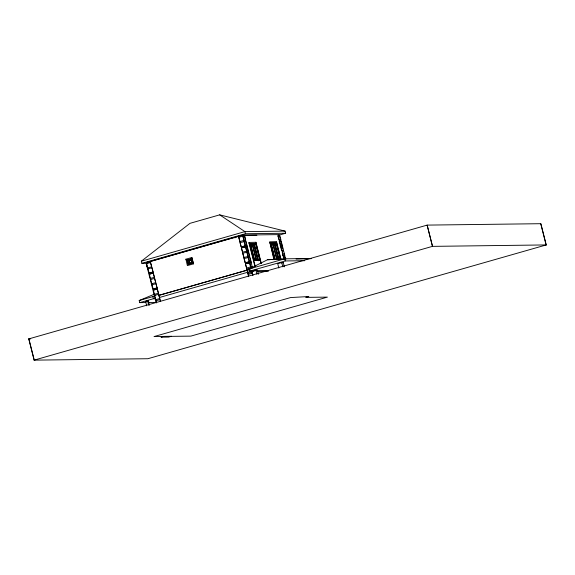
<?xml version="1.0" encoding="UTF-8"?>
<svg xmlns="http://www.w3.org/2000/svg" width="575" height="575" viewBox="0 0 575 575"><rect width="100%" height="100%" fill="white"/><g stroke="black" fill="none" stroke-linecap="round" stroke-linejoin="round"><path stroke-width="0.86" d="M147.257 263.264L141.874 263.328L141.335 261.201L189.966 223.344L219.672 214.856L285.099 231.114L285.638 233.242L278.738 235.211M145.993 302.558L139.747 302.637L139.215 300.509L152.857 296.614L155.228 295.37M254.114 271.048L249.679 271.105L249.14 268.978L267.54 259.728L284.697 258.822L310.407 258.506M139.215 300.509L154.732 294.033M141.335 261.201L244.914 231.617L285.099 231.114M141.874 263.328L245.453 233.737L285.638 233.242M279.967 238.014L279.105 234.614L242.521 235.067L146.409 262.523L156.637 302.946M148.127 262.164L240.896 235.664M150.621 262.531L146.222 263.752L147.293 268L151.692 266.778L150.506 262.531L151.692 266.778M238.74 237.324L239.926 241.572L238.74 237.324L243.024 236.102L244.095 240.35L245.726 240.328L244.655 236.081L242.837 236.188L243.915 240.436L245.726 240.328M244.655 236.081L245.432 240.415M239.818 241.572L244.095 240.35M152.008 267.756L147.61 268.978L148.681 273.226L153.079 272.004L152.008 267.756L152.964 272.004M240.041 242.578L245.949 241.335L247.027 245.583L241.227 246.819L240.041 242.578L241.227 246.819M245.949 241.335L244.138 241.435M185.775 259.217L191.863 257.507L193.48 263.875L187.385 265.585L185.89 259.21M187.04 259.993L191.137 258.851L192.215 263.098L188.111 264.241L187.04 259.993L190.814 259.073M261.395 263.673L255.983 242.276L248.86 242.442L254.926 266.433M188.003 259.979L191.195 259.066M189.807 262.883L188.895 260.762L191.267 260.188M249.507 243.498L255.868 243.34L260.166 260.324L258.628 260.762L254.33 243.778L249.126 243.843M277.941 235.75L279.313 239.912L280.945 239.89L279.867 235.649L277.941 235.75L279.012 239.998L280.528 239.976M255.983 242.276L255.954 243.419L249.126 243.505M241.112 246.826L247.027 245.583M149.097 273.139L153.079 272.004M255.868 243.34L251.598 244.088M249.6 245.173L250.786 244.893L254.545 259.749M153.237 273.06L148.954 274.289L150.025 278.53L154.423 277.308L153.237 273.06L154.423 277.308M241.378 247.882L242.571 252.13L241.378 247.882L247.293 246.639L248.371 250.887L246.553 250.987M149.363 274.203L153.353 273.06M241.493 247.882L247.293 246.639M251.347 245.151L252.339 244.871L256.098 259.735L255.293 260.015M189.427 262.883L191.612 262.315L191.072 260.188L189.082 260.762L189.621 262.883M252.03 245.007L252.533 244.871L256.292 259.728M253.223 245.13L254.215 244.849L257.974 259.706L255.602 259.871M192.69 263.091L188.701 264.234L187.63 259.986M273.851 259.311L269.819 242.104L276.64 242.018L280.974 259.138M281.793 245.23L280.277 245.245L279.206 241.004L281.132 240.896L282.203 245.144L280.197 245.683M269.517 242.19L276.64 242.018M242.456 252.13L248.371 250.887M273.391 243.98L276.532 243.081L280.614 259.217M270.451 244.914L271.443 244.634L275.209 259.498L274.519 259.641M154.689 278.372L150.298 279.594L151.369 283.842L155.768 282.613L154.582 278.372L155.768 282.613M242.722 253.194L243.915 257.435L242.722 253.194L248.637 251.951L249.708 256.191L247.897 256.299M246.819 252.051L248.637 251.951M273.88 244.878L274.879 244.591L278.638 259.454L276.453 259.613M280.277 245.245L282.203 245.144M280.543 246.308L282.476 246.201L283.547 250.448L281.621 250.556L280.543 246.308L282.059 246.294M243.8 257.435L249.708 256.191M156.033 283.676L151.642 284.905L152.713 289.146L157.112 287.924L156.033 283.676L156.997 287.924M244.066 258.498L249.981 257.255L251.052 261.503L245.252 262.746L244.066 258.498L245.252 262.746M282.965 255.861L284.891 255.76L283.82 251.512L282.188 251.534L282.965 255.861L284.481 255.846M253.855 259.893L257.974 259.706M245.144 262.746L251.052 261.503M153.123 289.06L157.112 287.924M253.805 260.482L260.166 260.324M157.263 288.988L152.979 290.21L154.057 294.457L158.456 293.228L157.263 288.988L158.456 293.228M245.41 263.81L246.596 268.051L245.41 263.81L251.325 262.567L252.102 266.893M153.396 290.123L157.377 288.988M245.525 263.803L251.325 262.567M283.662 258.621L283.533 256.838L284.172 259.39M246.481 268.051L250.765 266.829L249.694 262.581M276.266 259.62L276.949 259.476L273.19 244.612L272.198 244.893M158.722 294.292L154.323 295.521L155.401 299.762L159.792 298.54L158.607 294.292L159.792 298.54M246.754 269.114L247.94 273.362L246.754 269.114L251.038 267.893M249.14 268.978L284.697 258.822L285.236 260.949L304.736 260.705M249.579 269.445L158.88 295.356L250.262 269.287M249.679 271.105L285.236 260.949M139.747 302.637L153.396 298.734L155.178 298.713M146.675 305.763L145.583 301.458L147.574 300.89L148.336 300.883L149.421 305.188M258.434 274.225L257.341 269.919L255.825 269.941L159.527 297.476M284.33 266.829L283.238 262.523L281.721 262.545L277.739 263.681L278.825 267.986M148.336 300.883L145.583 301.458M253.359 271.055L256.543 270.149M281.642 262.976L283.238 262.523M247.825 273.362L252.109 272.14M160.497 301.3L160.066 299.604L155.667 300.826L156.098 302.522M248.529 276.122L248.098 274.426L252.382 273.197M28.75 338.912L427.146 225.105L540.881 223.697L546.25 244.928L147.854 358.728L34.119 360.144L28.75 338.912L30.676 338.862M34.119 360.144L432.522 246.337L427.146 225.105L432.457 246.366L546.25 244.928M267.54 259.728L270.214 259.663M271.997 259.62L280.909 259.404M296.06 259.037L311.212 258.664M241.752 235.419L256.896 235.232M234.061 237.568L235.815 237.547M233.788 237.691L235.563 237.669M279.206 241.004L280.722 240.982M276.532 243.081L270.466 243.16L274.548 259.296M270.164 243.247L276.23 243.167L280.312 259.303M270.652 243.577L274.987 243.527L279.069 259.663M270.523 243.85L273.995 243.807M254.215 244.849L250.599 244.893L254.358 259.756M274.879 244.591L271.256 244.634L275.015 259.498L278.638 259.454M250.096 245.036L253.719 244.986L257.478 259.85M270.76 244.778L274.383 244.734L278.142 259.591M281.621 250.556L283.137 250.535M191.863 257.507L193.48 263.875M283.231 256.924L285.157 256.817L285.804 259.368M191.137 258.851L192.215 263.098M188.895 260.762L189.268 260.755M149.5 261.726L151.297 261.697M253.424 260.489L259.871 260.41L255.573 243.426M191.798 262.308L190.886 260.195M188.111 264.241L187.155 259.993M250.585 266.915L252.396 266.807M250.851 267.979L252.368 267.957M257.226 271.012L268.295 270.875M257.011 271.091L268.611 270.947M248.098 274.426L248.637 276.122M160.066 299.604L160.382 301.3M148.666 302.522L155.803 302.436M163.516 336.461L154.035 336.576L290.583 297.57L308.804 296.527L305.821 297.383L327.398 297.117L190.842 336.123L171.091 336.368M219.672 214.856L244.914 231.617L245.453 233.737M540.737 223.725L546.113 244.957M280.399 239.71L282.763 249.054M283.834 253.295L285.121 258.391M279.5 240.918L280.578 245.166M280.844 246.222L281.915 250.47M282.188 251.534L283.259 255.782M281.721 262.545L282.814 266.843M276.345 242.104L277.646 247.236M278.077 248.953L279.378 254.085M279.809 255.803L280.679 259.224M273.003 244.612L276.762 259.476M269.819 242.104L274.253 259.382M256.162 244.267L258.103 251.915M258.527 253.611L259.821 258.707M260.252 260.403L260.892 262.955M249.802 243.412L254.1 260.403M249.155 242.355L255.221 266.326M255.825 269.941L256.917 274.239M245.87 242.269L246.725 245.662M246.991 246.725L248.069 250.973M248.335 252.037L249.413 256.277M249.895 258.189L250.757 261.589M244.318 241.356L245.396 245.597M245.662 246.661L246.74 250.908M247.006 251.972L248.084 256.213M248.35 257.277L249.421 261.524M251.678 270.437L252.928 275.382M242.521 235.067L242.952 236.763M243.814 240.163L250.901 268.187M251.656 271.163L252.748 275.461M146.438 264.407L146.977 266.527M152.857 296.614L153.396 298.734M147.574 300.89L148.666 305.196M28.887 338.883L34.263 360.115M163.81 336.375L161.022 337.173L168.604 337.079L171.393 336.282L163.81 336.375"/></g></svg>
